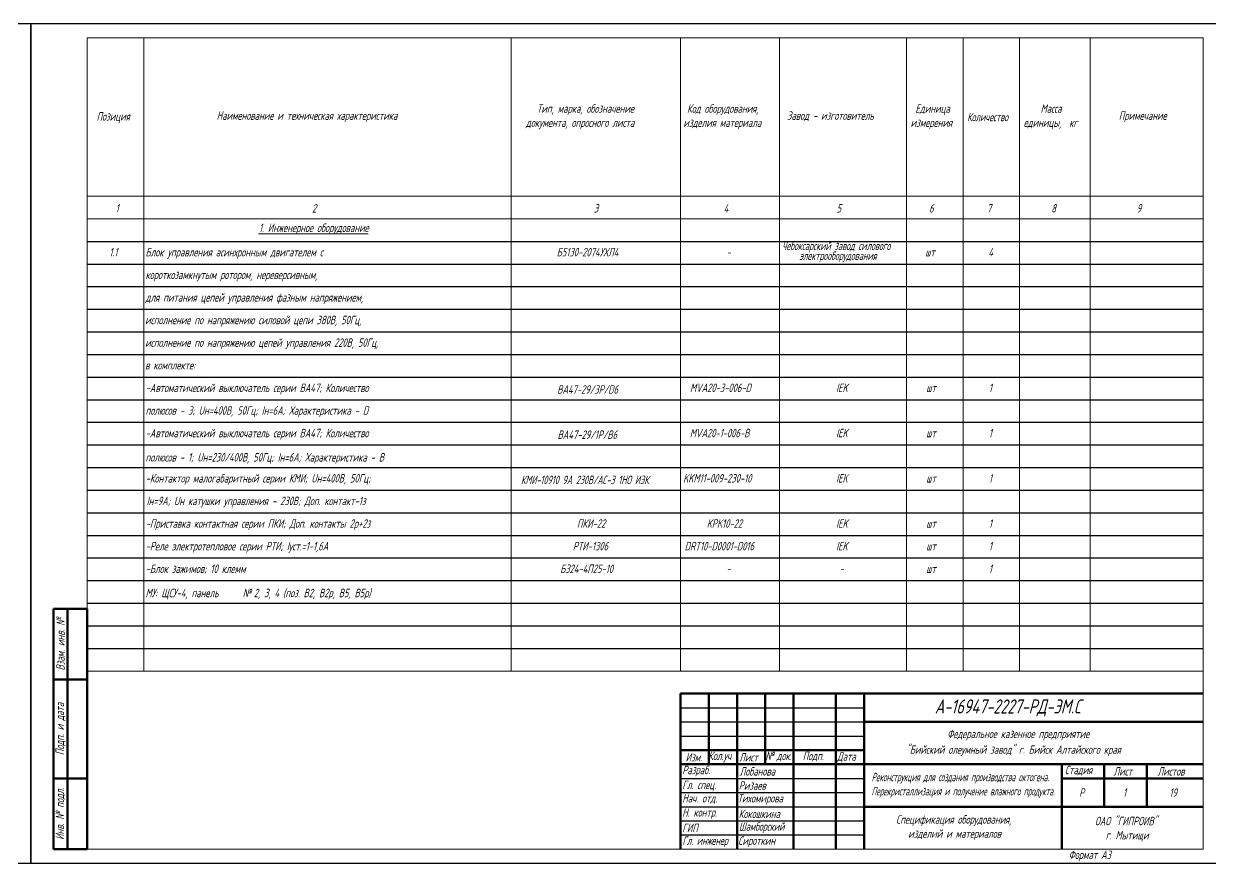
# Model space of a CAD drawing. Header units: millimetres. Extents: x -14296 to 10264, y -13087 to -5602.
# Drawn here: x 2281.8 to 2701.8, y -13086.7 to -12789.7 of the extents above; entities that cross this region are included whole.
import ezdxf

# ---------------------------------------------------------------- set-up
doc = ezdxf.new("R2010")
doc.units = ezdxf.units.MM
for name, color, linetype, lineweight in [('Рамка толстая', 7, 'Continuous', 15), ('Рамка тонкая', 5, 'Continuous', 25), ('ТаБлица', 253, 'Continuous', 15), ('Текст', 7, 'Continuous', 20), ('Штампы', 252, 'Continuous', 25)]:
    doc.layers.add(name, color=color, linetype=linetype, lineweight=lineweight)
doc.styles.add('Simplex', font='simplex.shx', dxfattribs={"width": 0.7, "oblique": 15})

# ---------------------------------------------------------------- blocks, each defined once
blk = doc.blocks.new('A$C7D080345')
at = {"layer": 'Рамка толстая'}
for p, q in [((20, 292), (20, 5)), ((625, 292), (20, 292)), ((625, 5), (625, 292)), ((20, 5), (625, 5))]:
    blk.add_line(p, q, dxfattribs=at)
at = {"layer": 'Рамка тонкая'}
for p, q in [((0, 297), (0, 0)), ((630, 297), (0, 297)), ((630, 0), (630, 297)), ((0, 0), (630, 0))]:
    blk.add_line(p, q, dxfattribs=at)
blk = doc.blocks.new('A$C64336E77')
at = {"layer": 'Рамка толстая'}
for p, q in [((20, 5), (20, 292)), ((20, 292), (415, 292)), ((415, 292), (415, 5)), ((20, 5), (415, 5))]:
    blk.add_line(p, q, dxfattribs=at)
at = {"layer": 'Рамка тонкая'}
for p, q in [((0, 297), (0, 0)), ((420, 297), (0, 297)), ((420, 0), (420, 297)), ((0, 0), (420, 0))]:
    blk.add_line(p, q, dxfattribs=at)

msp = doc.modelspace()

# ---------------------------------------------------------------- linework, layer by layer
at = {"layer": 'Рамка тонкая', "color": 18, "true_color": 0x000000}
for p, q in [((2304.28378, -12866.74064), (2699.28378, -12866.74064)), ((2304.28378, -12874.74064), (2699.28378, -12874.74064)), ((2304.28378, -12882.74064), (2699.28378, -12882.74064)), ((2304.28378, -12890.74064), (2699.28378, -12890.74064)), ((2304.28378, -12898.74064), (2699.28378, -12898.74064)), ((2304.28378, -12906.74064), (2699.28378, -12906.74064)), ((2304.28378, -12914.74064), (2699.28378, -12914.74064)), ((2304.28378, -12922.74064), (2699.28378, -12922.74064)), ((2304.28378, -12930.74064), (2699.28378, -12930.74064)), ((2304.28378, -12938.74064), (2699.28378, -12938.74064)), ((2304.28378, -12946.74064), (2699.28378, -12946.74064)), ((2304.28378, -12954.74064), (2699.28378, -12954.74064)), ((2304.28378, -12962.74064), (2699.28378, -12962.74064)), ((2304.28378, -12970.74064), (2699.28378, -12970.74064)), ((2304.28378, -12978.74064), (2699.28378, -12978.74064)), ((2304.28378, -12986.74064), (2699.28378, -12986.74064)), ((2304.28378, -12994.74064), (2699.28378, -12994.74064)), ((2304.28378, -13002.74064), (2699.28378, -13002.74064)), ((2304.28378, -13010.74064), (2699.28378, -13010.74064))]:
    msp.add_line(p, q, dxfattribs=at)
at = {"layer": 'ТаБлица', "color": 18, "true_color": 0x000000}
for p, q in [((2324.28378, -12794.74064), (2324.28378, -13018.74064)), ((2454.28378, -12794.74064), (2454.28378, -13018.74064)), ((2514.28378, -12794.74064), (2514.28378, -13018.74064)), ((2549.28378, -12794.74064), (2549.28378, -13018.74064)), ((2594.28378, -12794.74064), (2594.28378, -13018.74064)), ((2614.28378, -12794.74064), (2614.28378, -13018.74064)), ((2634.28378, -12794.74064), (2634.28378, -13018.74064)), ((2659.28378, -12794.74064), (2659.28378, -13018.74064)), ((2304.28378, -12850.74064), (2699.28378, -12850.74064)), ((2304.28378, -12858.74064), (2699.28378, -12858.74064)), ((2304.28378, -13018.74064), (2699.28378, -13018.74064))]:
    msp.add_line(p, q, dxfattribs=at)
at = {"layer": 'Штампы', "color": 18, "lineweight": 60, "true_color": 0x000000}
for p, q in [((2292.28378, -13081.74064), (2292.28378, -12996.74064)), ((2292.28378, -12996.74064), (2304.28378, -12996.74064)), ((2297.28378, -13081.74064), (2297.28378, -12996.74064)), ((2304.28378, -13081.74064), (2304.28378, -12996.74064)), ((2292.28378, -13021.74064), (2304.28378, -13021.74064)), ((2304.28378, -13026.74064), (2304.28378, -13081.74064)), ((2514.28378, -13026.74064), (2699.28378, -13026.74064)), ((2514.28378, -13026.74064), (2514.28378, -13081.74064)), ((2524.28378, -13026.74064), (2524.28378, -13051.74064)), ((2534.28378, -13026.74064), (2534.28378, -13081.74064)), ((2544.28378, -13026.74064), (2544.28378, -13051.74064)), ((2554.28378, -13026.74064), (2554.28378, -13081.74064)), ((2569.28378, -13026.74064), (2569.28378, -13081.74064)), ((2579.28378, -13026.74064), (2579.28378, -13081.74064)), ((2579.28378, -13036.74064), (2699.28378, -13036.74064)), ((2514.28378, -13046.74064), (2579.28378, -13046.74064)), ((2514.28378, -13051.74064), (2699.28378, -13051.74064)), ((2649.28378, -13051.74064), (2649.28378, -13081.74064)), ((2664.28378, -13051.74064), (2664.28378, -13066.74064)), ((2679.28378, -13051.74064), (2679.28378, -13066.74064)), ((2292.28378, -13056.74064), (2304.28378, -13056.74064)), ((2649.28378, -13056.74064), (2699.28378, -13056.74064)), ((2579.28378, -13066.74064), (2699.28378, -13066.74064)), ((2292.28378, -13081.74064), (2304.28378, -13081.74064))]:
    msp.add_line(p, q, dxfattribs=at)
at = {"layer": 'Штампы', "color": 18, "true_color": 0x000000}
for p, q in [((2514.28378, -13031.74064), (2579.28378, -13031.74064)), ((2514.28378, -13036.74064), (2579.28378, -13036.74064)), ((2514.28378, -13041.74064), (2579.28378, -13041.74064)), ((2514.28378, -13056.74064), (2579.28378, -13056.74064)), ((2514.28378, -13061.74064), (2579.28378, -13061.74064)), ((2514.28378, -13066.74064), (2579.28378, -13066.74064)), ((2514.28378, -13071.74064), (2579.28378, -13071.74064)), ((2514.28378, -13076.74064), (2579.28378, -13076.74064))]:
    msp.add_line(p, q, dxfattribs=at)

# ---------------------------------------------------------------- block references
at = {"color": 18, "true_color": 0x000000}
for name, p in [('A$C7D080345', (1654.28379, -13086.74063)), ('A$C64336E77', (2284.28379, -13086.74064))]:
    msp.add_blockref(name, p, dxfattribs=at)

# ---------------------------------------------------------------- texts
at = {"layer": 'Текст', "color": 18, "true_color": 0x000000, "style": 'Simplex', "oblique": 15}
for s, height, width, p in [('Тип, марка, обозначение', 3, 0.7, (2463.44239, -12821.24064)), ('Код оборудования,', 3, 0.7, (2516.56464, -12821.24064)), ('Единица', 3, 0.7, (2597.36583, -12821.24064)), ('Масса', 3, 0.7, (2641.71583, -12821.24064)), ('Позиция', 3, 0.7, (2307.56583, -12824.02636)), ('Наименование и техническая характеристика', 3, 0.7, (2350.06583, -12823.74064)), ('Завод - изготовитель', 3, 0.7, (2551.97636, -12823.74064)), ('Количество', 3, 0.6, (2615.71611, -12824.24064)), ('Примечание', 3, 0.7, (2669.39239, -12823.74064)), ('документа, опросного листа', 3, 0.7, (2459.53067, -12826.24064)), ('изделия материала', 3, 0.7, (2515.24669, -12826.24064)), ('измерения', 3, 0.7, (2595.69669, -12826.24064)), ('единицы,  кг', 3, 0.7, (2635.71583, -12826.24064)), ('1', 3, 0.7, (2314.26378, -12856.53611)), ('2', 3, 0.7, (2383.82349, -12856.53611)), ('3', 3, 0.7, (2483.59918, -12856.53611)), ('4', 3, 0.7, (2529.55265, -12856.53611)), ('5', 3, 0.7, (2569.52588, -12856.53611)), ('6', 3, 0.7, (2602.25986, -12856.53611)), ('7', 3, 0.7, (2622.7186, -12856.53611)), ('8', 3, 0.7, (2645.51209, -12856.53611)), ('9', 3, 0.7, (2675.72807, -12856.53611)), ('%%U1. Инженерное оборудование', 3, 0.7, (2365.04278, -12863.42571)), ('Чебоксарский завод силового', 3, 0.6, (2550.21201, -12869.79889)), ('1.1', 3, 0.7, (2312.08186, -12872.0519)), ('Блок управления асинхронным двигателем с', 3, 0.7, (2324.88378, -12872.0519)), ('Б5130-2074УХЛ4', 3, 0.7, (2470.43178, -12872.0519)), ('-', 3, 0.7, (2530.53927, -12872.0519)), ('электрооборудования', 3, 0.6, (2556.28852, -12873.29889)), ('шт', 3, 0.7, (2600.842, -12872.0519)), ('4', 3, 0.7, (2623.24788, -12872.0519)), ('короткозамкнутым ротором, нереверсивным,', 3, 0.7, (2324.88378, -12880.0519)), ('для питания цепей управления фазным напряжением,', 3, 0.7, (2324.91345, -12888.0519)), ('исполнение по напряжению силовой цепи 380В, 50Гц,', 3, 0.7, (2324.7455, -12896.0519)), ('исполнение по напряжению цепей управления 220В, 50Гц,', 3, 0.7, (2324.7455, -12904.0519)), ('в комплекте:', 3, 0.7, (2324.73067, -12912.0519)), ('-Автоматический выключатель серии ВА47; Количество', 3, 0.7, (2324.93927, -12920.0519)), ('ВА47-29/3Р/D6', 3, 0.7, (2470.58878, -12920.62333)), ('MVA20-3-006-D', 3, 0.7, (2517.62755, -12920.0519)), ('IEK', 3, 0.7, (2569.33186, -12920.0519)), ('шт', 3, 0.7, (2601.2146, -12920.0519)), ('1', 3, 0.7, (2623.38186, -12920.0519)), ('полюсов - 3; Uн=400В, 50Гц; Iн=6А; Характеристика - D', 3, 0.7, (2324.88378, -12928.0519)), ('-Автоматический выключатель серии ВА47; Количество', 3, 0.7, (2324.93927, -12936.0519)), ('ВА47-29/1Р/В6', 3, 0.7, (2470.73878, -12936.62333)), ('MVA20-1-006-В', 3, 0.7, (2517.55838, -12936.0519)), ('IEK', 3, 0.7, (2569.33186, -12936.0519)), ('шт', 3, 0.7, (2601.2146, -12936.0519)), ('1', 3, 0.7, (2623.38186, -12936.0519)), ('полюсов - 1; Uн=230/400В, 50Гц; Iн=6А; Характеристика - В', 3, 0.7, (2324.88378, -12944.62333)), ('-Контактор малогабаритный серии КМИ; Uн=400В, 50Гц;', 3, 0.7, (2324.93927, -12952.0519)), ('КМИ-10910 9А 230В/АС-3 1НО ИЭК', 3, 0.6, (2457.78182, -12952.62333)), ('KKM11-009-230-10', 3, 0.7, (2515.20841, -12952.0519)), ('IEK', 3, 0.7, (2569.33186, -12952.0519)), ('шт', 3, 0.7, (2601.2146, -12952.0519)), ('1', 3, 0.7, (2623.38186, -12952.0519)), ('Iн=9А; Uн катушки управления - 230В; Доп. контакт-1з', 3, 0.7, (2325.28378, -12960.0519)), ('-Приставка контактная серии ПКИ; Доп. контакты 2р+2з', 3, 0.7, (2324.93927, -12968.0519)), ('ПКИ-22', 3, 0.7, (2477.60878, -12968.0519)), ('KPK10-22', 3, 0.7, (2523.55841, -12968.0519)), ('IEK', 3, 0.7, (2569.33186, -12968.0519)), ('1', 3, 0.7, (2623.38186, -12968.0519)), ('шт', 3, 0.7, (2601.2146, -12968.0519)), ('-Реле электротепловое серии РТИ; Iуст.=1-1,6А', 3, 0.7, (2324.93927, -12976.0519)), ('РТИ-1306', 3, 0.7, (2476.13878, -12976.0519)), ('DRT10-D0001-D016', 3, 0.7, (2515.73927, -12976.0519)), ('IEK', 3, 0.7, (2569.33186, -12976.0519)), ('1', 3, 0.7, (2623.38186, -12976.0519)), ('шт', 3, 0.7, (2601.2146, -12976.0519)), ('-Блок зажимов; 10 клемм', 3, 0.7, (2324.93927, -12984.0519)), ('БЗ24-4П25-10', 3, 0.7, (2471.65878, -12984.0519)), ('шт', 3, 0.7, (2601.2146, -12984.0519)), ('1', 3, 0.7, (2623.38186, -12984.0519)), ('-', 3, 0.7, (2530.53927, -12984.0519)), ('-', 3, 0.7, (2570.53927, -12984.0519)), ('МУ: ЩСУ-4, панель ', 3, 0.7, (2324.88378, -12992.62333)), ('№', 3, 0.7, (2359.28378, -12992.62333)), ('2, 3, 4 (поз. В2, В2р, В5, В5р)', 3, 0.7, (2363.23476, -12992.62333)), ('А-16947-2227-РД-ЭМ.С', 5, 0.7, (2604.2734, -13033.76445)), ('Федеральное казенное предприятие', 3, 0.7, (2608.67014, -13042.45493)), ('"Бийский олеумный завод" г. Бийск Алтайского края', 3, 0.7, (2594.15219, -13048.02636)), ('Изм.', 3, 0.7, (2516.06464, -13050.74064)), ('Кол.уч', 3, 0.7, (2524.06583, -13050.24064)), ('Лист', 3, 0.7, (2535.03378, -13050.74064)), ('№', 3, 0.7, (2544.32574, -13050.24064)), ('док.', 3, 0.7, (2548.27673, -13050.24064)), ('Подп.', 3, 0.7, (2557.51464, -13050.24064)), ('Дата', 3, 0.7, (2569.69239, -13050.45493)), ('Разраб.', 3, 0.7, (2514.88378, -13055.24064)), ('Лобанова', 3, 0.7, (2535.18378, -13055.74064)), ('Стадия', 3, 0.7, (2650.32014, -13055.24064)), ('Лист', 3, 0.7, (2667.53378, -13055.74064)), ('Листов', 3, 0.7, (2683.12325, -13055.74064)), ('Гл. спец.', 3, 0.7, (2514.88378, -13060.52636)), ('Ризаев', 3, 0.7, (2534.88378, -13060.74064)), ('Реконструкция для создания производства октогена.', 3, 0.5, (2581.90869, -13057.74064)), ('Перекристаллизация и получение влажного продукта.', 3, 0.5, (2581.87297, -13062.74064)), ('Р', 3, 0.7, (2655.35841, -13063.24064)), ('1', 3, 0.7, (2670.88186, -13063.24064)), ('19', 3, 0.7, (2687.28927, -13063.24064)), ('Нач. отд.', 3, 0.7, (2514.88378, -13065.24064)), ('Тихомирова', 3, 0.7, (2534.48378, -13065.24064)), ('Н. контр.', 3, 0.7, (2514.88378, -13070.24064)), ('Кокошкина', 3, 0.7, (2534.88378, -13070.74064)), ('Спецификация оборудования,', 3, 0.7, (2590.56895, -13072.74064)), ('ОАО "ГИПРОИВ"', 3, 0.7, (2660.97874, -13073.31207)), ('ГИП', 3, 0.7, (2514.88378, -13075.74064)), ('Шамборский', 3, 0.6, (2534.94092, -13075.24064)), ('Гл. инженер', 3, 0.6, (2514.94092, -13080.24064)), ('Сироткин', 3, 0.7, (2534.69239, -13080.24064)), ('изделий и материалов', 3, 0.7, (2594.85411, -13077.74064)), ('г. Мытищи', 3, 0.7, (2664.75841, -13078.31207)), ('Формат А3', 3, 0.7, (2651.63927, -13085.24064))]:
    msp.add_text(s, height=height, dxfattribs=dict(at, width=width)).set_placement(p)
at = {"layer": 'Штампы', "color": 18, "true_color": 0x000000, "char_height": 3, "attachment_point": 5, "rotation": 90, "style": 'Simplex'}
for s, insert, width in [('Взам. инв. {\\Fgost|c204;№}', (2294.78378, -13009.24064), 25), ('Подп. и дата', (2294.78378, -13039.24064), 35), ('Инв. {\\Fgost|c204;№} подл.', (2294.78378, -13069.24064), 25)]:
    msp.add_mtext(s, dxfattribs=dict(at, insert=insert, width=width))

doc.saveas('drawing.dxf')
